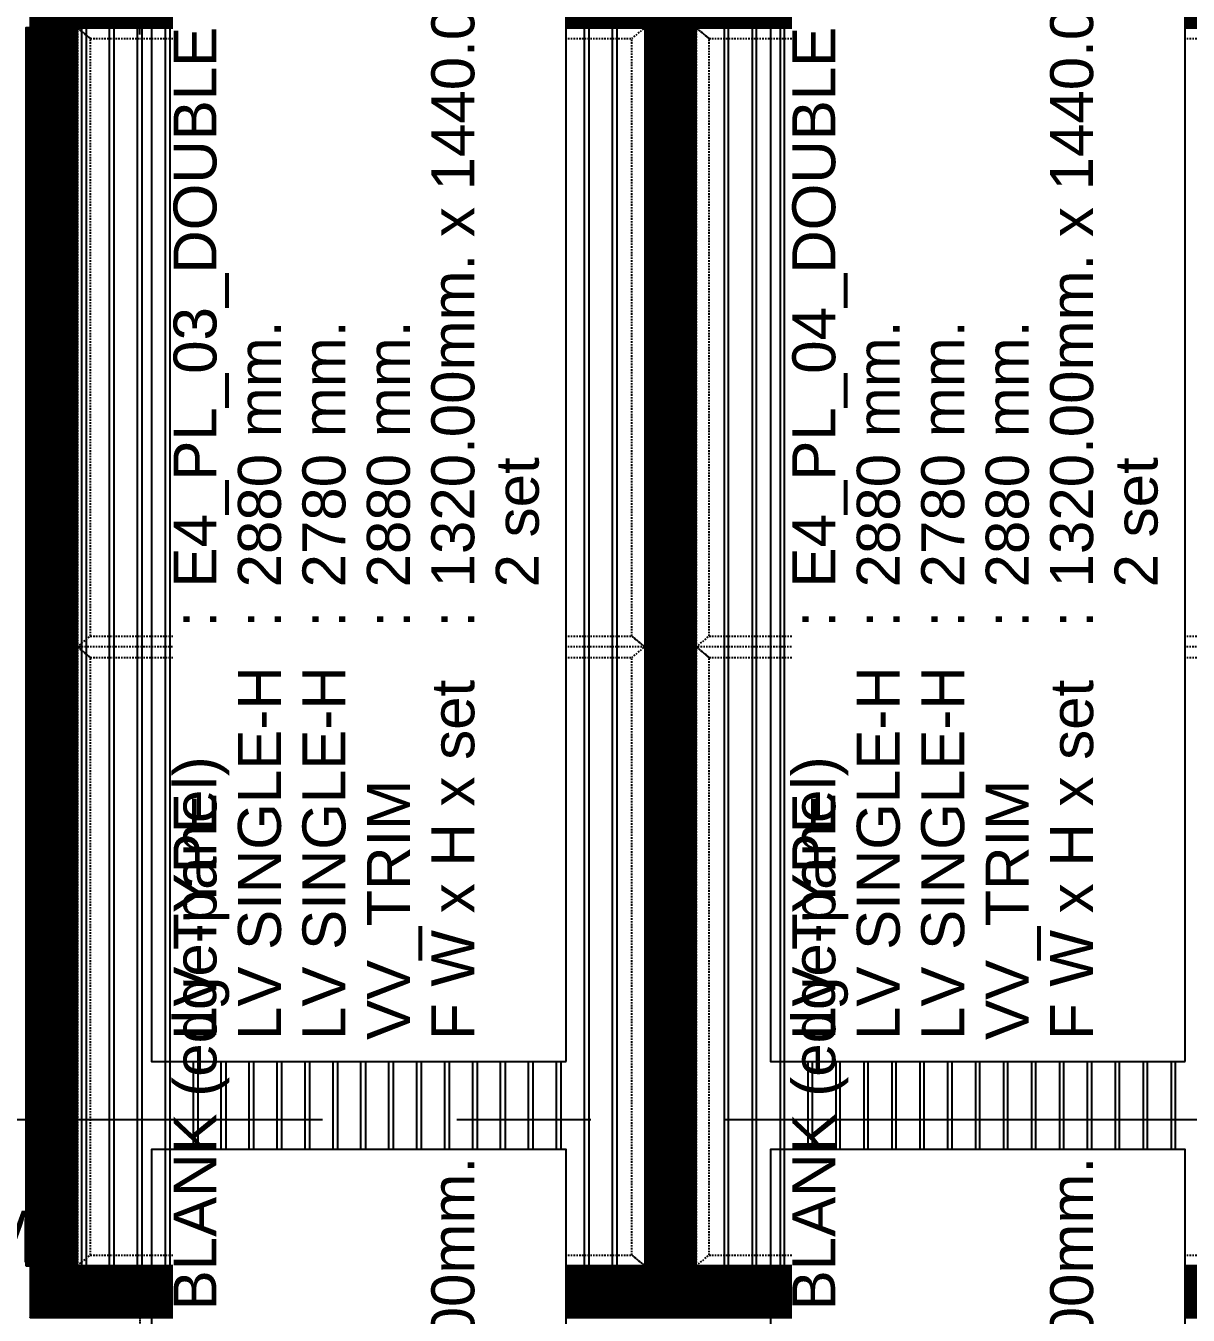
# Model space of a CAD drawing. Header units: millimetres. Extents: x -4391136 to -1798569, y -886572 to -291056.
# Drawn here: x -2372296 to -2369591, y -387595 to -384595 of the extents above; entities that cross this region are included whole.
import ezdxf
from ezdxf.enums import TextEntityAlignment as Align

# ---------------------------------------------------------------- set-up
doc = ezdxf.new("R2010")
doc.units = ezdxf.units.MM
doc.set_wipeout_variables(frame=1)
for name, pattern in [('ACM_Grid2', [9, 6, -1, 1, -1]), ('HIDDEN', [0.375, 0.25, -0.125]), ('HIDDEN2', [4.7625, 3.175, -1.5875]), ('TA_GL_005.00000', [13.75, 5, -1.25, 1.25, -1.25, 5]), ('TA_HL_001.00000', [6.5, 3.55, -2.95])]:
    doc.linetypes.add(name, pattern=pattern)
for name, color, linetype in [('000 - 0_SYM_DWG_GRIDLINE_MAIN_COLOR_251', 7, 'Continuous'), ('000 - CONCRETE_PRECAST_WIPEOUT_', 7, 'Continuous'), ('010 - ASPG_EXTR_MAIN_COLOR_2', 7, 'Continuous'), ('010 - ASPG_EXTR_WIPEOUT_', 7, 'Continuous'), ('010 - ASPG_FRAMING_MAIN_COLOR_1', 7, 'Continuous'), ('010 - ASPG_FRAMING_MAIN_COLOR_2', 7, 'Continuous'), ('010 - ASPG_FRAMING_SUB_COLOR_2', 7, 'Continuous'), ('010 - ASPG_FRAMING_WIPEOUT_', 7, 'Continuous'), ('_[-125x65x6x8', 7, 'Continuous'), ('_PLATE-SC', 7, 'Continuous'), ('_SC -100x100x6x8', 7, 'Continuous'), ('_SC-D1', 7, 'Continuous'), ('G-ANNO-HATCH-G251', 7, 'Continuous'), ('Xref-E1-E4$0$E4_Ent2-CRD$0$_Beam', 7, 'Continuous'), ('Xref-E1-E4$0$E4_Ent2-CRD$0$_Col', 7, 'Continuous')]:
    doc.layers.add(name, color=color, linetype=linetype)
for name, color, linetype, plot in [('000 - ESTIMATE_ASPG_MAIN_COLOR_6', 7, 'Continuous', False), ('000 - ESTIMATE_ASPG_TEXT_COLOR_1', 7, 'Continuous', False), ('000 - ESTIMATE_ASPG_WIPEOUT_', 7, 'Continuous', False), ('000_AREA_ASPG_AREA_HATCH_', 7, 'Continuous', False), ('000_AREA_ASPG_AREA_MAIN_COLOR_1', 7, 'Continuous', False)]:
    doc.layers.add(name, color=color, linetype=linetype, plot=plot)
doc.layers.add('ACM_Line_Grid Line _Existing__Lw2_', color=7, linetype='ACM_Grid2', lineweight=9)
doc.styles.add('_Arial', font='arial.ttf')
doc.styles.add('TA', font='', dxfattribs={"height": 4.5})
doc.styles.add('Xref-E1-E4$0$E4_Ent2-CRD$0$Arial', font='arial.ttf', dxfattribs={"height": 300})
doc.styles.get('TA').set_extended_font_data('Cordia New')

# ---------------------------------------------------------------- blocks, each defined once
blk = doc.blocks.new('*U2083')
at = {"layer": '000 - 0_SYM_DWG_GRIDLINE_MAIN_COLOR_251', "color": 7, "linetype": 'ByBlock', "ltscale": 5}
blk.add_line((20, 0), (-438.596, 0), dxfattribs=at)
at = {"color": 7, "style": 'TA', "flags": 1}
blk.add_attdef('LOCATION', (6, -6), '', height=4.5, rotation=270, dxfattribs=at)
blk = doc.blocks.new('W-1-PP17-ENT2_REV00_20260527-170750_ELEVATION_4_DIMS')
at = {"layer": '000 - 0_SYM_DWG_GRIDLINE_MAIN_COLOR_251', "color": 7, "linetype": 'TA_GL_005.00000', "xscale": 50, "yscale": 50, "zscale": 50, "rotation": 180}
blk.add_blockref('*U2083', (-1000, 108690), dxfattribs=at)
blk = doc.blocks.new('_PL-01')
at = {"layer": 'G-ANNO-HATCH-G251'}
h = blk.add_hatch(dxfattribs=at)
h.set_pattern_fill('AR-CONC', scale=0.05)
h.set_pattern_definition([(50, (-178564.836, -85577.109), (9.10923345, -0.79695428), [0.9525, -10.4775]), (355, (-178564.836, -85577.109), (-1.76217107, 9.55284226), [0.762, -8.3820292]), (100.4514447, (-178564.077, -85577.176), (7.34706235, 8.7558876), [0.80950044, -8.90451223]), (46.1842, (-178564.836, -85574.569), (13.55395204, -2.1021164), [1.42875, -15.71625]), (96.6355576, (-178563.706, -85574.744), (11.8702067, 12.3713062), [1.2142512, -13.3567804]), (351.184151, (-178564.836, -85574.57), (11.8702067, 12.3713062), [1.1429984, -12.5729866]), (21, (-178563.566, -85575.204), (7.58071956, -5.1132599), [0.9525, -10.4775]), (326, (-178563.566, -85575.204), (3.0901014, 9.2093983), [0.762, -8.382]), (71.451445, (-178562.934, -85575.63), (10.67082096, 4.09613844), [0.80950044, -8.9044969]), (37.5, (-178564.8358, -85577.1093), (0.15443016, 4.227751944), [0, -8.2804, 0, -8.509, 0, -8.41375]), (7.5, (-178564.836, -85577.1093), (3.34098313, 5.00902874), [0, -4.8514, 0, -8.0899, 0, -3.20675]), (327.5, (-178567.668, -85577.1093), (6.77952976, -0.2864372), [0, -3.175, 0, -9.906, 0, -13.1445]), (317.5, (-178568.938, -85577.1093), (7.40645907, 1.27132455), [0, -4.1275, 0, -6.5786, 0, -9.3345])])
h.paths.add_polyline_path([(70, 0), (-70, 0), (-70, -10), (70, -10)])
h = blk.add_hatch(dxfattribs=at)
h.set_pattern_fill('ANSI32', scale=0.5, angle=90)
h.set_pattern_definition([(135, (-178371.5467, -85577.1093), (-3.36759605, -3.36759605), []), (135, (-178371.5467, -85574.8643), (-3.36759605, -3.36759605), [])])
h.paths.add_polyline_path([(70, -10), (-70, -10), (-70, -20), (70, -20)])
at = {"color": 7}
for points in [[(-70, 0), (70, 0), (70, -10), (-70, -10)], [(-70, -10), (70, -10), (70, -20), (-70, -20)]]:
    blk.add_lwpolyline(points, close=True, dxfattribs=at)
at = {"layer": 'ACM_Line_Grid Line _Existing__Lw2_', "color": 7, "lineweight": 20}
blk.add_line((0, 0), (0, -20), dxfattribs=at)
blk = doc.blocks.new('*U1494')
at = {"color": 7}
for p, q in [((-50, -644.5), (-50, 2355.5)), ((50, 2355.5), (50, -644.5)), ((-24.8, -621.2), (-24.8, -607.9)), ((-24.8, -607.9), (-23.6, -609.2)), ((-24.8, -621.2), (-23.6, -619.8)), ((-23.6, -609.2), (-22.4, -607.9)), ((-23.6, -619.8), (-23.6, -609.2)), ((-22.4, -621.2), (-23.6, -619.8)), ((-22.4, -607.9), (-21.2, -609.2)), ((-22.4, -621.2), (-22.4, -607.9)), ((-22.4, -621.2), (-21.2, -619.8)), ((-21.2, -609.2), (-20, -607.9)), ((-21.2, -619.8), (-21.2, -609.2)), ((-20, -621.2), (-21.2, -619.8)), ((-20, -607.9), (-18.8, -609.2)), ((-20, -621.2), (-20, -607.9)), ((-20, -621.2), (-18.8, -619.8)), ((-17.6, -603.7), (-18.8, -604.5)), ((-18.8, -624.5), (-18.8, -604.5)), ((-17.6, -625.3), (-18.8, -624.5)), ((-17.6, -603.7), (-11, -603.7)), ((-17.6, -610.9), (-11, -610.9)), ((-17.6, -618.1), (-11, -618.1)), ((-17.6, -625.3), (-11, -625.3)), ((-11, -603.7), (-9.8, -604.5)), ((-11, -625.3), (-9.8, -624.5)), ((-9.8, -628), (-9.8, -601)), ((-9.8, -601), (-8, -601)), ((-9.8, -628), (-8, -628)), ((-8, -628), (-8, -601)), ((4, -601), (4, -628)), ((5.8, -601), (4, -601)), ((5.8, -628), (4, -628)), ((5.8, -601), (5.8, -628)), ((7, -603.7), (5.8, -604.5)), ((7, -625.3), (5.8, -624.5)), ((13.6, -603.7), (7, -603.7)), ((13.6, -610.9), (7, -610.9)), ((13.6, -618.1), (7, -618.1)), ((13.6, -625.3), (7, -625.3)), ((13.6, -603.7), (14.8, -604.5)), ((13.6, -625.3), (14.8, -624.5)), ((14.8, -604.5), (14.8, -624.5)), ((22.6, -603.7), (16, -603.7)), ((22.6, -610.9), (16, -610.9)), ((22.6, -618.1), (16, -618.1)), ((22.6, -625.3), (16, -625.3)), ((22.6, -603.7), (23.8, -604.5)), ((22.6, -625.3), (23.8, -624.5)), ((23.8, -604.5), (23.8, -624.5)), ((25, -607.9), (23.8, -609.2)), ((25, -621.2), (23.8, -619.8)), ((25, -607.9), (26.2, -609.2)), ((25, -607.9), (25, -621.2)), ((26.2, -619.9), (25, -621.2)), ((27.4, -607.9), (26.2, -609.2)), ((26.2, -609.2), (26.2, -619.9)), ((27.4, -621.2), (26.2, -619.9)), ((27.4, -607.9), (28.6, -609.2)), ((27.4, -607.9), (27.4, -621.2)), ((28.6, -619.9), (27.4, -621.2)), ((29.8, -607.9), (28.6, -609.2)), ((28.6, -619.9), (28.6, -609.2)), ((29.8, -621.2), (28.6, -619.9)), ((29.8, -607.9), (29.8, -621.2)), ((-3, -649.5), (-63, -649.5)), ((-57.9, -644.5), (-50, -644.5)), ((-50, -644.5), (50, -644.5)), ((-3, -644.5), (-3, -649.5))]:
    blk.add_line(p, q, dxfattribs=at)
at = {"color": 7, "linetype": 'HIDDEN'}
for p, q in [((-3, 2355.5), (-3, -644.5)), ((3, -644.5), (3, 2355.5)), ((-8, -639.5), (-8, -594.7))]:
    blk.add_line(p, q, dxfattribs=at)
at = {"color": 7}
for points in [[(-17.6, -625.3, -0.325), (-17.6, -618.1, -0.325), (-17.6, -610.9, -0.325), (-17.6, -603.7, -0.325)], [(-11, -625.3, 0.325), (-11, -618.1, 0.325), (-11, -610.9, 0.325), (-11, -603.7, 0.325)], [(7, -603.7, 0.325), (7, -610.9, 0.325), (7, -618.1, 0.325), (7, -625.3, 0.325)], [(13.6, -603.7, -0.325), (13.6, -610.9, -0.325), (13.6, -618.1, -0.325), (13.6, -625.3, -0.325)], [(22.6, -603.7, -0.325), (22.6, -610.9, -0.325), (22.6, -618.1, -0.325), (22.6, -625.3, -0.325)]]:
    blk.add_lwpolyline(points, format="xyb", dxfattribs=at)
blk.add_lwpolyline([(16, -625.3, -0.325), (16, -618.1, -0.325), (16, -610.9, -0.325), (16, -603.7), (14.8, -604.5), (14.8, -624.5)], format="xyb", close=True, dxfattribs=at)
at = {"color": 7, "linetype": 'HIDDEN'}
for centre, radius, start, end in [((-2.1, -595.4), 5.91, 98.4792, 173.1502), ((-13, -639.5), 5, 270, 0)]:
    blk.add_arc(centre, radius, start, end, dxfattribs=at)
at = {"color": 7}
for centre, radius, start, end in [((-18.3, -614.5), 9.29, 134.3223, 225.6777), ((71.5, -610.5), 47.7, 178.4903, 181.5097), ((23.3, -614.5), 9.29, 314.3223, 45.6777), ((-57.2, -650.4), 5.91, 96.8498, 171.5208)]:
    blk.add_arc(centre, radius, start, end, dxfattribs=at)
at = {"layer": 'Defpoints', "color": 7}
blk.add_line((0, 2360.5), (0, -649.5), dxfattribs=at)
blk = doc.blocks.new('*U1456')
at = {"color": 7}
for p, q in [((-50, -644.5), (-50, 2355.5)), ((50, 2355.5), (50, -644.5)), ((-24.8, -621.2), (-24.8, -607.9)), ((-24.8, -607.9), (-23.6, -609.2)), ((-24.8, -621.2), (-23.6, -619.8)), ((-23.6, -609.2), (-22.4, -607.9)), ((-23.6, -619.8), (-23.6, -609.2)), ((-22.4, -621.2), (-23.6, -619.8)), ((-22.4, -607.9), (-21.2, -609.2)), ((-22.4, -621.2), (-22.4, -607.9)), ((-22.4, -621.2), (-21.2, -619.8)), ((-21.2, -609.2), (-20, -607.9)), ((-21.2, -619.8), (-21.2, -609.2)), ((-20, -621.2), (-21.2, -619.8)), ((-20, -607.9), (-18.8, -609.2)), ((-20, -621.2), (-20, -607.9)), ((-20, -621.2), (-18.8, -619.8)), ((-17.6, -603.7), (-18.8, -604.5)), ((-18.8, -624.5), (-18.8, -604.5)), ((-17.6, -625.3), (-18.8, -624.5)), ((-17.6, -603.7), (-11, -603.7)), ((-17.6, -610.9), (-11, -610.9)), ((-17.6, -618.1), (-11, -618.1)), ((-17.6, -625.3), (-11, -625.3)), ((-11, -603.7), (-9.8, -604.5)), ((-11, -625.3), (-9.8, -624.5)), ((-9.8, -628), (-9.8, -601)), ((-9.8, -601), (-8, -601)), ((-9.8, -628), (-8, -628)), ((-8, -628), (-8, -601)), ((4, -601), (4, -628)), ((5.8, -601), (4, -601)), ((5.8, -628), (4, -628)), ((5.8, -601), (5.8, -628)), ((7, -603.7), (5.8, -604.5)), ((7, -625.3), (5.8, -624.5)), ((13.6, -603.7), (7, -603.7)), ((13.6, -610.9), (7, -610.9)), ((13.6, -618.1), (7, -618.1)), ((13.6, -625.3), (7, -625.3)), ((13.6, -603.7), (14.8, -604.5)), ((13.6, -625.3), (14.8, -624.5)), ((14.8, -604.5), (14.8, -624.5)), ((22.6, -603.7), (16, -603.7)), ((22.6, -610.9), (16, -610.9)), ((22.6, -618.1), (16, -618.1)), ((22.6, -625.3), (16, -625.3)), ((22.6, -603.7), (23.8, -604.5)), ((22.6, -625.3), (23.8, -624.5)), ((23.8, -604.5), (23.8, -624.5)), ((25, -607.9), (23.8, -609.2)), ((25, -621.2), (23.8, -619.8)), ((25, -607.9), (26.2, -609.2)), ((25, -607.9), (25, -621.2)), ((26.2, -619.9), (25, -621.2)), ((27.4, -607.9), (26.2, -609.2)), ((26.2, -609.2), (26.2, -619.9)), ((27.4, -621.2), (26.2, -619.9)), ((27.4, -607.9), (28.6, -609.2)), ((27.4, -607.9), (27.4, -621.2)), ((28.6, -619.9), (27.4, -621.2)), ((29.8, -607.9), (28.6, -609.2)), ((28.6, -619.9), (28.6, -609.2)), ((29.8, -621.2), (28.6, -619.9)), ((29.8, -607.9), (29.8, -621.2)), ((-3, -649.5), (-63, -649.5)), ((-57.9, -644.5), (-50, -644.5)), ((-50, -644.5), (50, -644.5)), ((-3, -644.5), (-3, -649.5))]:
    blk.add_line(p, q, dxfattribs=at)
at = {"color": 7, "linetype": 'HIDDEN'}
for p, q in [((-3, 2355.5), (-3, -644.5)), ((3, -644.5), (3, 2355.5)), ((-8, -639.5), (-8, -594.7))]:
    blk.add_line(p, q, dxfattribs=at)
at = {"color": 7}
for points in [[(-17.6, -625.3, -0.325), (-17.6, -618.1, -0.325), (-17.6, -610.9, -0.325), (-17.6, -603.7, -0.325)], [(-11, -625.3, 0.325), (-11, -618.1, 0.325), (-11, -610.9, 0.325), (-11, -603.7, 0.325)], [(7, -603.7, 0.325), (7, -610.9, 0.325), (7, -618.1, 0.325), (7, -625.3, 0.325)], [(13.6, -603.7, -0.325), (13.6, -610.9, -0.325), (13.6, -618.1, -0.325), (13.6, -625.3, -0.325)], [(22.6, -603.7, -0.325), (22.6, -610.9, -0.325), (22.6, -618.1, -0.325), (22.6, -625.3, -0.325)]]:
    blk.add_lwpolyline(points, format="xyb", dxfattribs=at)
blk.add_lwpolyline([(16, -625.3, -0.325), (16, -618.1, -0.325), (16, -610.9, -0.325), (16, -603.7), (14.8, -604.5), (14.8, -624.5)], format="xyb", close=True, dxfattribs=at)
at = {"color": 7, "linetype": 'HIDDEN'}
for centre, radius, start, end in [((-2.1, -595.4), 5.91, 98.4792, 173.1502), ((-13, -639.5), 5, 270, 0)]:
    blk.add_arc(centre, radius, start, end, dxfattribs=at)
at = {"color": 7}
for centre, radius, start, end in [((-18.3, -614.5), 9.29, 134.3223, 225.6777), ((71.5, -610.5), 47.7, 178.4903, 181.5097), ((23.3, -614.5), 9.29, 314.3223, 45.6777), ((-57.2, -650.4), 5.91, 96.8498, 171.5208)]:
    blk.add_arc(centre, radius, start, end, dxfattribs=at)
at = {"layer": 'Defpoints', "color": 7}
blk.add_line((0, 2360.5), (0, -649.5), dxfattribs=at)
blk = doc.blocks.new('*U1455')
at = {"color": 7}
for p, q in [((-3, 1260.5), (-63, 1260.5)), ((-3, 1255.5), (-3, 1260.5)), ((-57.9, 1255.5), (-50, 1255.5)), ((-50, -644.5), (-50, 1255.5)), ((-50, 1255.5), (50, 1255.5)), ((-24.8, 1232.1), (-24.8, 1218.8)), ((-24.8, 1232.1), (-23.6, 1230.8)), ((-22.4, 1232.1), (-23.6, 1230.8)), ((-23.6, 1230.8), (-23.6, 1220.1)), ((-22.4, 1232.1), (-21.2, 1230.8)), ((-22.4, 1232.1), (-22.4, 1218.8)), ((-20, 1232.1), (-21.2, 1230.8)), ((-21.2, 1230.8), (-21.2, 1220.1)), ((-20, 1232.1), (-18.8, 1230.8)), ((-20, 1232.1), (-20, 1218.8)), ((-17.6, 1236.3), (-18.8, 1235.5)), ((-18.8, 1235.5), (-18.8, 1215.5)), ((-17.6, 1236.3), (-11, 1236.3)), ((-11, 1236.3), (-9.8, 1235.5)), ((-9.8, 1239), (-9.8, 1212)), ((-9.8, 1239), (-8, 1239)), ((-8, 1239), (-8, 1212)), ((4, 1212), (4, 1239)), ((5.8, 1239), (4, 1239)), ((5.8, 1212), (5.8, 1239)), ((7, 1236.3), (5.8, 1235.5)), ((13.6, 1236.3), (7, 1236.3)), ((13.6, 1236.3), (14.8, 1235.5)), ((14.8, 1215.5), (14.8, 1235.5)), ((22.6, 1236.3), (16, 1236.3)), ((22.6, 1236.3), (23.8, 1235.5)), ((23.8, 1215.5), (23.8, 1235.5)), ((25, 1232.1), (23.8, 1230.8)), ((26.2, 1230.8), (25, 1232.1)), ((25, 1218.8), (25, 1232.1)), ((27.4, 1232.1), (26.2, 1230.8)), ((26.2, 1220.2), (26.2, 1230.8)), ((28.6, 1230.8), (27.4, 1232.1)), ((27.4, 1218.8), (27.4, 1232.1)), ((29.8, 1232.1), (28.6, 1230.8)), ((28.6, 1230.8), (28.6, 1220.2)), ((29.8, 1218.8), (29.8, 1232.1)), ((50, 1255.5), (50, -644.5)), ((-24.8, 1218.8), (-23.6, 1220.1)), ((-23.6, 1220.1), (-22.4, 1218.8)), ((-22.4, 1218.8), (-21.2, 1220.1)), ((-21.2, 1220.1), (-20, 1218.8)), ((-20, 1218.8), (-18.8, 1220.2)), ((-17.6, 1214.7), (-18.8, 1215.5)), ((-17.6, 1229.1), (-11, 1229.1)), ((-17.6, 1221.9), (-11, 1221.9)), ((-17.6, 1214.7), (-11, 1214.7)), ((-11, 1214.7), (-9.8, 1215.5)), ((-9.8, 1212), (-8, 1212)), ((5.8, 1212), (4, 1212)), ((7, 1214.7), (5.8, 1215.5)), ((13.6, 1229.1), (7, 1229.1)), ((13.6, 1221.9), (7, 1221.9)), ((13.6, 1214.7), (7, 1214.7)), ((13.6, 1214.7), (14.8, 1215.5)), ((22.6, 1229.1), (16, 1229.1)), ((22.6, 1221.9), (16, 1221.9)), ((22.6, 1214.7), (16, 1214.7)), ((22.6, 1214.7), (23.8, 1215.5)), ((25, 1218.8), (23.8, 1220.2)), ((25, 1218.8), (26.2, 1220.2)), ((27.4, 1218.8), (26.2, 1220.2)), ((27.4, 1218.8), (28.6, 1220.2)), ((29.8, 1218.8), (28.6, 1220.2)), ((-24.8, -621.2), (-24.8, -607.9)), ((-24.8, -607.9), (-23.6, -609.2)), ((-24.8, -621.2), (-23.6, -619.8)), ((-23.6, -609.2), (-22.4, -607.9)), ((-23.6, -619.8), (-23.6, -609.2)), ((-22.4, -621.2), (-23.6, -619.8)), ((-22.4, -607.9), (-21.2, -609.2)), ((-22.4, -621.2), (-22.4, -607.9)), ((-22.4, -621.2), (-21.2, -619.8)), ((-21.2, -609.2), (-20, -607.9)), ((-21.2, -619.8), (-21.2, -609.2)), ((-20, -621.2), (-21.2, -619.8)), ((-20, -607.9), (-18.8, -609.2)), ((-20, -621.2), (-20, -607.9)), ((-20, -621.2), (-18.8, -619.8)), ((-17.6, -603.7), (-18.8, -604.5)), ((-18.8, -624.5), (-18.8, -604.5)), ((-17.6, -625.3), (-18.8, -624.5)), ((-17.6, -603.7), (-11, -603.7)), ((-17.6, -610.9), (-11, -610.9)), ((-17.6, -618.1), (-11, -618.1)), ((-17.6, -625.3), (-11, -625.3)), ((-11, -603.7), (-9.8, -604.5)), ((-11, -625.3), (-9.8, -624.5)), ((-9.8, -628), (-9.8, -601)), ((-9.8, -601), (-8, -601)), ((-9.8, -628), (-8, -628)), ((-8, -628), (-8, -601)), ((4, -601), (4, -628)), ((5.8, -601), (4, -601)), ((5.8, -628), (4, -628)), ((5.8, -601), (5.8, -628)), ((7, -603.7), (5.8, -604.5)), ((7, -625.3), (5.8, -624.5)), ((13.6, -603.7), (7, -603.7)), ((13.6, -610.9), (7, -610.9)), ((13.6, -618.1), (7, -618.1)), ((13.6, -625.3), (7, -625.3)), ((13.6, -603.7), (14.8, -604.5)), ((13.6, -625.3), (14.8, -624.5)), ((14.8, -604.5), (14.8, -624.5)), ((22.6, -603.7), (16, -603.7)), ((22.6, -610.9), (16, -610.9)), ((22.6, -618.1), (16, -618.1)), ((22.6, -625.3), (16, -625.3)), ((22.6, -603.7), (23.8, -604.5)), ((22.6, -625.3), (23.8, -624.5)), ((23.8, -604.5), (23.8, -624.5)), ((25, -607.9), (23.8, -609.2)), ((25, -621.2), (23.8, -619.8)), ((25, -607.9), (26.2, -609.2)), ((25, -607.9), (25, -621.2)), ((26.2, -619.9), (25, -621.2)), ((27.4, -607.9), (26.2, -609.2)), ((26.2, -609.2), (26.2, -619.9)), ((27.4, -621.2), (26.2, -619.9)), ((27.4, -607.9), (28.6, -609.2)), ((27.4, -607.9), (27.4, -621.2)), ((28.6, -619.9), (27.4, -621.2)), ((29.8, -607.9), (28.6, -609.2)), ((28.6, -619.9), (28.6, -609.2)), ((29.8, -621.2), (28.6, -619.9)), ((29.8, -607.9), (29.8, -621.2)), ((-3, -649.5), (-63, -649.5)), ((-57.9, -644.5), (-50, -644.5)), ((-50, -644.5), (50, -644.5)), ((-3, -644.5), (-3, -649.5))]:
    blk.add_line(p, q, dxfattribs=at)
at = {"color": 7, "linetype": 'HIDDEN'}
for p, q in [((-8, 1250.5), (-8, 1205.6)), ((-3, 1255.5), (-3, -644.5)), ((3, -644.5), (3, 1255.5)), ((-8, -639.5), (-8, -594.7))]:
    blk.add_line(p, q, dxfattribs=at)
at = {"color": 7}
for points in [[(-17.6, 1236.3, 0.325), (-17.6, 1229.1, 0.325), (-17.6, 1221.9, 0.325), (-17.6, 1214.7, 0.325)], [(-11, 1236.3, -0.325), (-11, 1229.1, -0.325), (-11, 1221.9, -0.325), (-11, 1214.7, -0.325)], [(7, 1214.7, -0.325), (7, 1221.9, -0.325), (7, 1229.1, -0.325), (7, 1236.3, -0.325)], [(13.6, 1214.7, 0.325), (13.6, 1221.9, 0.325), (13.6, 1229.1, 0.325), (13.6, 1236.3, 0.325)], [(22.6, 1214.7, 0.325), (22.6, 1221.9, 0.325), (22.6, 1229.1, 0.325), (22.6, 1236.3, 0.325)], [(-17.6, -625.3, -0.325), (-17.6, -618.1, -0.325), (-17.6, -610.9, -0.325), (-17.6, -603.7, -0.325)], [(-11, -625.3, 0.325), (-11, -618.1, 0.325), (-11, -610.9, 0.325), (-11, -603.7, 0.325)], [(7, -603.7, 0.325), (7, -610.9, 0.325), (7, -618.1, 0.325), (7, -625.3, 0.325)], [(13.6, -603.7, -0.325), (13.6, -610.9, -0.325), (13.6, -618.1, -0.325), (13.6, -625.3, -0.325)], [(22.6, -603.7, -0.325), (22.6, -610.9, -0.325), (22.6, -618.1, -0.325), (22.6, -625.3, -0.325)]]:
    blk.add_lwpolyline(points, format="xyb", dxfattribs=at)
for points in [[(16, 1236.3, 0.325), (16, 1229.1, 0.325), (16, 1221.9, 0.325), (16, 1214.7), (14.8, 1215.5), (14.8, 1235.5)], [(16, -625.3, -0.325), (16, -618.1, -0.325), (16, -610.9, -0.325), (16, -603.7), (14.8, -604.5), (14.8, -624.5)]]:
    blk.add_lwpolyline(points, format="xyb", close=True, dxfattribs=at)
for centre, radius, start, end in [((-57.2, 1261.4), 5.91, 188.4792, 263.1502), ((-18.3, 1225.5), 9.29, 134.3223, 225.6777), ((23.3, 1225.5), 9.29, 314.3223, 45.6777), ((71.5, 1221.4), 47.7, 178.4903, 181.5097), ((-18.3, -614.5), 9.29, 134.3223, 225.6777), ((71.5, -610.5), 47.7, 178.4903, 181.5097), ((23.3, -614.5), 9.29, 314.3223, 45.6777), ((-57.2, -650.4), 5.91, 96.8498, 171.5208)]:
    blk.add_arc(centre, radius, start, end, dxfattribs=at)
at = {"color": 7, "linetype": 'HIDDEN'}
for centre, radius, start, end in [((-13, 1250.5), 5, 0, 90), ((-2.1, 1206.3), 5.91, 186.8498, 261.5208), ((-2.1, -595.4), 5.91, 98.4792, 173.1502), ((-13, -639.5), 5, 270, 0)]:
    blk.add_arc(centre, radius, start, end, dxfattribs=at)
at = {"layer": 'Defpoints', "color": 7}
blk.add_line((0, 1260.5), (0, -649.5), dxfattribs=at)
blk = doc.blocks.new('_SC-D1')
at = {"color": 7}
blk.add_line((3, -36), (-3, -36), dxfattribs=at)
for points in [[(-50, 0), (50, 0), (50, -6), (-50, -6)], [(-3, -6), (3, -6), (3, -106), (-3, -106)]]:
    blk.add_lwpolyline(points, close=True, dxfattribs=at)
blk = doc.blocks.new('*U1470')
at = {"color": 7}
for p, q in [((-3, 1260.5), (-63, 1260.5)), ((-3, 1255.5), (-3, 1260.5)), ((-57.9, 1255.5), (-50, 1255.5)), ((-50, -644.5), (-50, 1255.5)), ((-50, 1255.5), (50, 1255.5)), ((-24.8, 1232.1), (-24.8, 1218.8)), ((-24.8, 1232.1), (-23.6, 1230.8)), ((-22.4, 1232.1), (-23.6, 1230.8)), ((-23.6, 1230.8), (-23.6, 1220.1)), ((-22.4, 1232.1), (-21.2, 1230.8)), ((-22.4, 1232.1), (-22.4, 1218.8)), ((-20, 1232.1), (-21.2, 1230.8)), ((-21.2, 1230.8), (-21.2, 1220.1)), ((-20, 1232.1), (-18.8, 1230.8)), ((-20, 1232.1), (-20, 1218.8)), ((-17.6, 1236.3), (-18.8, 1235.5)), ((-18.8, 1235.5), (-18.8, 1215.5)), ((-17.6, 1236.3), (-11, 1236.3)), ((-11, 1236.3), (-9.8, 1235.5)), ((-9.8, 1239), (-9.8, 1212)), ((-9.8, 1239), (-8, 1239)), ((-8, 1239), (-8, 1212)), ((4, 1212), (4, 1239)), ((5.8, 1239), (4, 1239)), ((5.8, 1212), (5.8, 1239)), ((7, 1236.3), (5.8, 1235.5)), ((13.6, 1236.3), (7, 1236.3)), ((13.6, 1236.3), (14.8, 1235.5)), ((14.8, 1215.5), (14.8, 1235.5)), ((22.6, 1236.3), (16, 1236.3)), ((22.6, 1236.3), (23.8, 1235.5)), ((23.8, 1215.5), (23.8, 1235.5)), ((25, 1232.1), (23.8, 1230.8)), ((26.2, 1230.8), (25, 1232.1)), ((25, 1218.8), (25, 1232.1)), ((27.4, 1232.1), (26.2, 1230.8)), ((26.2, 1220.2), (26.2, 1230.8)), ((28.6, 1230.8), (27.4, 1232.1)), ((27.4, 1218.8), (27.4, 1232.1)), ((29.8, 1232.1), (28.6, 1230.8)), ((28.6, 1230.8), (28.6, 1220.2)), ((29.8, 1218.8), (29.8, 1232.1)), ((50, 1255.5), (50, -644.5)), ((-24.8, 1218.8), (-23.6, 1220.1)), ((-23.6, 1220.1), (-22.4, 1218.8)), ((-22.4, 1218.8), (-21.2, 1220.1)), ((-21.2, 1220.1), (-20, 1218.8)), ((-20, 1218.8), (-18.8, 1220.2)), ((-17.6, 1214.7), (-18.8, 1215.5)), ((-17.6, 1229.1), (-11, 1229.1)), ((-17.6, 1221.9), (-11, 1221.9)), ((-17.6, 1214.7), (-11, 1214.7)), ((-11, 1214.7), (-9.8, 1215.5)), ((-9.8, 1212), (-8, 1212)), ((5.8, 1212), (4, 1212)), ((7, 1214.7), (5.8, 1215.5)), ((13.6, 1229.1), (7, 1229.1)), ((13.6, 1221.9), (7, 1221.9)), ((13.6, 1214.7), (7, 1214.7)), ((13.6, 1214.7), (14.8, 1215.5)), ((22.6, 1229.1), (16, 1229.1)), ((22.6, 1221.9), (16, 1221.9)), ((22.6, 1214.7), (16, 1214.7)), ((22.6, 1214.7), (23.8, 1215.5)), ((25, 1218.8), (23.8, 1220.2)), ((25, 1218.8), (26.2, 1220.2)), ((27.4, 1218.8), (26.2, 1220.2)), ((27.4, 1218.8), (28.6, 1220.2)), ((29.8, 1218.8), (28.6, 1220.2)), ((-24.8, -621.2), (-24.8, -607.9)), ((-24.8, -607.9), (-23.6, -609.2)), ((-24.8, -621.2), (-23.6, -619.8)), ((-23.6, -609.2), (-22.4, -607.9)), ((-23.6, -619.8), (-23.6, -609.2)), ((-22.4, -621.2), (-23.6, -619.8)), ((-22.4, -607.9), (-21.2, -609.2)), ((-22.4, -621.2), (-22.4, -607.9)), ((-22.4, -621.2), (-21.2, -619.8)), ((-21.2, -609.2), (-20, -607.9)), ((-21.2, -619.8), (-21.2, -609.2)), ((-20, -621.2), (-21.2, -619.8)), ((-20, -607.9), (-18.8, -609.2)), ((-20, -621.2), (-20, -607.9)), ((-20, -621.2), (-18.8, -619.8)), ((-17.6, -603.7), (-18.8, -604.5)), ((-18.8, -624.5), (-18.8, -604.5)), ((-17.6, -625.3), (-18.8, -624.5)), ((-17.6, -603.7), (-11, -603.7)), ((-17.6, -610.9), (-11, -610.9)), ((-17.6, -618.1), (-11, -618.1)), ((-17.6, -625.3), (-11, -625.3)), ((-11, -603.7), (-9.8, -604.5)), ((-11, -625.3), (-9.8, -624.5)), ((-9.8, -628), (-9.8, -601)), ((-9.8, -601), (-8, -601)), ((-9.8, -628), (-8, -628)), ((-8, -628), (-8, -601)), ((4, -601), (4, -628)), ((5.8, -601), (4, -601)), ((5.8, -628), (4, -628)), ((5.8, -601), (5.8, -628)), ((7, -603.7), (5.8, -604.5)), ((7, -625.3), (5.8, -624.5)), ((13.6, -603.7), (7, -603.7)), ((13.6, -610.9), (7, -610.9)), ((13.6, -618.1), (7, -618.1)), ((13.6, -625.3), (7, -625.3)), ((13.6, -603.7), (14.8, -604.5)), ((13.6, -625.3), (14.8, -624.5)), ((14.8, -604.5), (14.8, -624.5)), ((22.6, -603.7), (16, -603.7)), ((22.6, -610.9), (16, -610.9)), ((22.6, -618.1), (16, -618.1)), ((22.6, -625.3), (16, -625.3)), ((22.6, -603.7), (23.8, -604.5)), ((22.6, -625.3), (23.8, -624.5)), ((23.8, -604.5), (23.8, -624.5)), ((25, -607.9), (23.8, -609.2)), ((25, -621.2), (23.8, -619.8)), ((25, -607.9), (26.2, -609.2)), ((25, -607.9), (25, -621.2)), ((26.2, -619.9), (25, -621.2)), ((27.4, -607.9), (26.2, -609.2)), ((26.2, -609.2), (26.2, -619.9)), ((27.4, -621.2), (26.2, -619.9)), ((27.4, -607.9), (28.6, -609.2)), ((27.4, -607.9), (27.4, -621.2)), ((28.6, -619.9), (27.4, -621.2)), ((29.8, -607.9), (28.6, -609.2)), ((28.6, -619.9), (28.6, -609.2)), ((29.8, -621.2), (28.6, -619.9)), ((29.8, -607.9), (29.8, -621.2)), ((-3, -649.5), (-63, -649.5)), ((-57.9, -644.5), (-50, -644.5)), ((-50, -644.5), (50, -644.5)), ((-3, -644.5), (-3, -649.5))]:
    blk.add_line(p, q, dxfattribs=at)
at = {"color": 7, "linetype": 'HIDDEN'}
for p, q in [((-8, 1250.5), (-8, 1205.6)), ((-3, 1255.5), (-3, -644.5)), ((3, -644.5), (3, 1255.5)), ((-8, -639.5), (-8, -594.7))]:
    blk.add_line(p, q, dxfattribs=at)
at = {"color": 7}
for points in [[(-17.6, 1236.3, 0.325), (-17.6, 1229.1, 0.325), (-17.6, 1221.9, 0.325), (-17.6, 1214.7, 0.325)], [(-11, 1236.3, -0.325), (-11, 1229.1, -0.325), (-11, 1221.9, -0.325), (-11, 1214.7, -0.325)], [(7, 1214.7, -0.325), (7, 1221.9, -0.325), (7, 1229.1, -0.325), (7, 1236.3, -0.325)], [(13.6, 1214.7, 0.325), (13.6, 1221.9, 0.325), (13.6, 1229.1, 0.325), (13.6, 1236.3, 0.325)], [(22.6, 1214.7, 0.325), (22.6, 1221.9, 0.325), (22.6, 1229.1, 0.325), (22.6, 1236.3, 0.325)], [(-17.6, -625.3, -0.325), (-17.6, -618.1, -0.325), (-17.6, -610.9, -0.325), (-17.6, -603.7, -0.325)], [(-11, -625.3, 0.325), (-11, -618.1, 0.325), (-11, -610.9, 0.325), (-11, -603.7, 0.325)], [(7, -603.7, 0.325), (7, -610.9, 0.325), (7, -618.1, 0.325), (7, -625.3, 0.325)], [(13.6, -603.7, -0.325), (13.6, -610.9, -0.325), (13.6, -618.1, -0.325), (13.6, -625.3, -0.325)], [(22.6, -603.7, -0.325), (22.6, -610.9, -0.325), (22.6, -618.1, -0.325), (22.6, -625.3, -0.325)]]:
    blk.add_lwpolyline(points, format="xyb", dxfattribs=at)
for points in [[(16, 1236.3, 0.325), (16, 1229.1, 0.325), (16, 1221.9, 0.325), (16, 1214.7), (14.8, 1215.5), (14.8, 1235.5)], [(16, -625.3, -0.325), (16, -618.1, -0.325), (16, -610.9, -0.325), (16, -603.7), (14.8, -604.5), (14.8, -624.5)]]:
    blk.add_lwpolyline(points, format="xyb", close=True, dxfattribs=at)
for centre, radius, start, end in [((-57.2, 1261.4), 5.91, 188.4792, 263.1502), ((-18.3, 1225.5), 9.29, 134.3223, 225.6777), ((23.3, 1225.5), 9.29, 314.3223, 45.6777), ((71.5, 1221.4), 47.7, 178.4903, 181.5097), ((-18.3, -614.5), 9.29, 134.3223, 225.6777), ((71.5, -610.5), 47.7, 178.4903, 181.5097), ((23.3, -614.5), 9.29, 314.3223, 45.6777), ((-57.2, -650.4), 5.91, 96.8498, 171.5208)]:
    blk.add_arc(centre, radius, start, end, dxfattribs=at)
at = {"color": 7, "linetype": 'HIDDEN'}
for centre, radius, start, end in [((-13, 1250.5), 5, 0, 90), ((-2.1, 1206.3), 5.91, 186.8498, 261.5208), ((-2.1, -595.4), 5.91, 98.4792, 173.1502), ((-13, -639.5), 5, 270, 0)]:
    blk.add_arc(centre, radius, start, end, dxfattribs=at)
at = {"layer": 'Defpoints', "color": 7}
blk.add_line((0, 1260.5), (0, -649.5), dxfattribs=at)
blk = doc.blocks.new('*U1466')
at = {"color": 7, "linetype": 'HIDDEN2', "ltscale": 0.5}
blk.add_line((-6944.3, -26.5), (-9244.3, -26.5), dxfattribs=at)
at = {"color": 7}
blk.add_lwpolyline([(-6944.3, 32.5), (-9244.3, 32.5), (-9244.3, -32.5), (-6944.3, -32.5)], close=True, dxfattribs=at)
blk = doc.blocks.new('*U1467')
at = {"color": 7, "linetype": 'HIDDEN2', "ltscale": 0.5}
blk.add_line((-6944.3, -26.5), (-9244.3, -26.5), dxfattribs=at)
at = {"color": 7}
blk.add_lwpolyline([(-6944.3, 32.5), (-9244.3, 32.5), (-9244.3, -32.5), (-6944.3, -32.5)], close=True, dxfattribs=at)
blk = doc.blocks.new('W-1-PP17-ENT2_REV00_20260527-170750_ELEVATION_4_ST')
at = {"layer": 'Xref-E1-E4$0$E4_Ent2-CRD$0$_Beam', "color": 7, "linetype": 'HIDDEN2', "lineweight": -3}
for p, q in [((5600, 111090), (3200, 111090)), ((3200, 110640), (5600, 110640)), ((3200, 108690), (5600, 108690))]:
    blk.add_line(p, q, dxfattribs=at)
at = {"layer": 'Xref-E1-E4$0$E4_Ent2-CRD$0$_Col', "color": 7, "linetype": 'HIDDEN2', "lineweight": -3}
for points in [[(3200, 114740), (3200, 106090), (2600, 106090), (2600, 114740)], [(5600, 114740), (5600, 106090), (6200, 106090), (6200, 114740)]]:
    blk.add_lwpolyline(points, dxfattribs=at)
at = {"layer": '_[-125x65x6x8', "color": 7}
for name, p in [('*U1466', (12494.3, 110065)), ('*U1467', (12494.3, 109065))]:
    blk.add_blockref(name, p, dxfattribs=at)
at = {"layer": '_PLATE-SC', "color": 7, "xscale": -1, "rotation": 180}
for p in [(3500, 111090), (5300, 111090), (3500, 108690), (5300, 108690)]:
    blk.add_blockref('_PL-01', p, dxfattribs=at)
at = {"layer": '_PLATE-SC', "color": 7}
for p in [(3500, 110640), (5300, 110640)]:
    blk.add_blockref('_PL-01', p, dxfattribs=at)
at = {"layer": '_SC -100x100x6x8', "color": 7}
for name, p in [('*U1494', (3500, 111759.5)), ('*U1470', (3500, 109359.5))]:
    blk.add_blockref(name, p, dxfattribs=at)
at = {"layer": '_SC -100x100x6x8', "color": 7, "xscale": -1}
for name, p in [('*U1456', (5300, 111759.5)), ('*U1455', (5300, 109359.5))]:
    blk.add_blockref(name, p, dxfattribs=at)
at = {"layer": '_SC-D1', "color": 7}
for p in [(3500, 110032.5), (5300, 110032.5), (3500, 109032.5), (5300, 109032.5)]:
    blk.add_blockref('_SC-D1', p, dxfattribs=at)
at = {"layer": 'Defpoints', "color": 7, "lineweight": -3, "style": 'Xref-E1-E4$0$E4_Ent2-CRD$0$Arial'}
for s, p in [('B53', (4198.2, 110876.2)), ('PPMS2', (2880, 108418)), ('B52', (4198.2, 108400.1))]:
    blk.add_text(s, height=120, dxfattribs=at).set_placement(p, align=Align.MIDDLE_CENTER)
blk = doc.blocks.new('W-1-PP17-ENT2_REV00_20260527-170750_ELEVATION_4_PRECAST')
at = {"color": 7}
blk.add_wipeout([(11604.5, 6000), (11604.5, 3000), (13104.5, 3000), (14604.5, 3000), (14604.5, 0), (13104.5, 0), (11604.5, 0), (10104.5, 0), (8604.5, 0), (7104.5, 0), (5604.5, 0), (4104.5, 0), (2604.5, 0), (1104.5, 0), (0, 0), (0, 3000), (0, 6000), (0, 9000), (0, 12550), (1104.5, 12550), (2604.5, 12550), (4104.5, 12550), (4104.5, 9000), (4104.5, 6000), (4104.5, 3000), (5604.5, 3000), (7104.5, 3000), (7104.5, 6000), (7104.5, 9000), (7104.5, 12550), (8604.5, 12550), (10104.5, 12550), (11604.5, 12550), (11604.5, 9000)], dxfattribs=at).dxf.layer = '000 - CONCRETE_PRECAST_WIPEOUT_'
blk = doc.blocks.new('*U2032')
at = {"color": 7}
blk.add_wipeout([(50, 0), (1390, 0), (1390, 2880), (50, 2880)], dxfattribs=at).dxf.layer = '010 - ASPG_EXTR_WIPEOUT_'
at = {"layer": '010 - ASPG_EXTR_MAIN_COLOR_2', "color": 7}
for points in [[(125, 0), (135.2, 0), (135.2, 2880), (125, 2880)], [(190, 0), (200.2, 0), (200.2, 2880), (190, 2880)], [(255, 0), (265.2, 0), (265.2, 2880), (255, 2880)], [(320, 0), (330.2, 0), (330.2, 2880), (320, 2880)], [(385, 0), (395.2, 0), (395.2, 2880), (385, 2880)], [(450, 0), (460.2, 0), (460.2, 2880), (450, 2880)], [(515, 0), (525.2, 0), (525.2, 2880), (515, 2880)], [(580, 0), (590.2, 0), (590.2, 2880), (580, 2880)], [(645, 0), (655.2, 0), (655.2, 2880), (645, 2880)], [(710, 0), (720.2, 0), (720.2, 2880), (710, 2880)], [(775, 0), (785.2, 0), (785.2, 2880), (775, 2880)], [(840, 0), (850.2, 0), (850.2, 2880), (840, 2880)], [(905, 0), (915.2, 0), (915.2, 2880), (905, 2880)], [(970, 0), (980.2, 0), (980.2, 2880), (970, 2880)], [(1035, 0), (1045.2, 0), (1045.2, 2880), (1035, 2880)], [(1100, 0), (1110.2, 0), (1110.2, 2880), (1100, 2880)], [(1165, 0), (1175.2, 0), (1175.2, 2880), (1165, 2880)], [(1230, 0), (1240.2, 0), (1240.2, 2880), (1230, 2880)], [(1295, 0), (1305.2, 0), (1305.2, 2880), (1295, 2880)], [(1360, 0), (1370.2, 0), (1370.2, 2880), (1360, 2880)]]:
    blk.add_lwpolyline(points, close=True, dxfattribs=at)
at = {"layer": '010 - ASPG_FRAMING_SUB_COLOR_2', "color": 7}
blk.add_lwpolyline([(50, 0), (1390, 0), (1390, 2880), (50, 2880)], close=True, dxfattribs=at)
at = {"color": 7}
for points in [[(-50, 0), (50, 0), (50, 2880), (-50, 2880)], [(1390, 0), (1490, 0), (1490, 2880), (1390, 2880)]]:
    blk.add_wipeout(points, dxfattribs=at).dxf.layer = '010 - ASPG_EXTR_WIPEOUT_'
at = {"layer": '010 - ASPG_FRAMING_MAIN_COLOR_1', "color": 7}
for points in [[(-50, 0), (-40, 0), (-40, 2880), (-50, 2880)], [(40, 0), (50, 0), (50, 2880), (40, 2880)], [(1390, 0), (1400, 0), (1400, 2880), (1390, 2880)], [(1480, 0), (1490, 0), (1490, 2880), (1480, 2880)]]:
    blk.add_lwpolyline(points, close=True, dxfattribs=at)
at = {"layer": '010 - ASPG_FRAMING_SUB_COLOR_2', "color": 7}
for points in [[(-50, 0), (50, 0), (50, 2880), (-50, 2880)], [(1390, 0), (1490, 0), (1490, 2880), (1390, 2880)]]:
    blk.add_lwpolyline(points, close=True, dxfattribs=at)
blk = doc.blocks.new('*U2031')
at = {"color": 7}
blk.add_wipeout([(50, 0), (1390, 0), (1390, 2880), (50, 2880)], dxfattribs=at).dxf.layer = '010 - ASPG_EXTR_WIPEOUT_'
at = {"layer": '010 - ASPG_EXTR_MAIN_COLOR_2', "color": 7}
for points in [[(125, 0), (135.2, 0), (135.2, 2880), (125, 2880)], [(190, 0), (200.2, 0), (200.2, 2880), (190, 2880)], [(255, 0), (265.2, 0), (265.2, 2880), (255, 2880)], [(320, 0), (330.2, 0), (330.2, 2880), (320, 2880)], [(385, 0), (395.2, 0), (395.2, 2880), (385, 2880)], [(450, 0), (460.2, 0), (460.2, 2880), (450, 2880)], [(515, 0), (525.2, 0), (525.2, 2880), (515, 2880)], [(580, 0), (590.2, 0), (590.2, 2880), (580, 2880)], [(645, 0), (655.2, 0), (655.2, 2880), (645, 2880)], [(710, 0), (720.2, 0), (720.2, 2880), (710, 2880)], [(775, 0), (785.2, 0), (785.2, 2880), (775, 2880)], [(840, 0), (850.2, 0), (850.2, 2880), (840, 2880)], [(905, 0), (915.2, 0), (915.2, 2880), (905, 2880)], [(970, 0), (980.2, 0), (980.2, 2880), (970, 2880)], [(1035, 0), (1045.2, 0), (1045.2, 2880), (1035, 2880)], [(1100, 0), (1110.2, 0), (1110.2, 2880), (1100, 2880)], [(1165, 0), (1175.2, 0), (1175.2, 2880), (1165, 2880)], [(1230, 0), (1240.2, 0), (1240.2, 2880), (1230, 2880)], [(1295, 0), (1305.2, 0), (1305.2, 2880), (1295, 2880)], [(1360, 0), (1370.2, 0), (1370.2, 2880), (1360, 2880)]]:
    blk.add_lwpolyline(points, close=True, dxfattribs=at)
at = {"layer": '010 - ASPG_FRAMING_SUB_COLOR_2', "color": 7}
blk.add_lwpolyline([(50, 0), (1390, 0), (1390, 2880), (50, 2880)], close=True, dxfattribs=at)
at = {"color": 7}
for points in [[(-50, 0), (50, 0), (50, 2880), (-50, 2880)], [(1390, 0), (1490, 0), (1490, 2880), (1390, 2880)]]:
    blk.add_wipeout(points, dxfattribs=at).dxf.layer = '010 - ASPG_EXTR_WIPEOUT_'
at = {"layer": '010 - ASPG_FRAMING_MAIN_COLOR_1', "color": 7}
for points in [[(-50, 0), (-40, 0), (-40, 2880), (-50, 2880)], [(40, 0), (50, 0), (50, 2880), (40, 2880)], [(1390, 0), (1400, 0), (1400, 2880), (1390, 2880)], [(1480, 0), (1490, 0), (1490, 2880), (1480, 2880)]]:
    blk.add_lwpolyline(points, close=True, dxfattribs=at)
at = {"layer": '010 - ASPG_FRAMING_SUB_COLOR_2', "color": 7}
for points in [[(-50, 0), (50, 0), (50, 2880), (-50, 2880)], [(1390, 0), (1490, 0), (1490, 2880), (1390, 2880)]]:
    blk.add_lwpolyline(points, close=True, dxfattribs=at)
blk = doc.blocks.new('*U2030')
at = {"color": 7}
blk.add_wipeout([(0, -40), (2980, -40), (2980, 40), (0, 40)], dxfattribs=at).dxf.layer = '010 - ASPG_FRAMING_WIPEOUT_'
at = {"layer": '010 - ASPG_FRAMING_MAIN_COLOR_2', "color": 7}
blk.add_lwpolyline([(0, -40), (2980, -40), (2980, 40), (0, 40)], close=True, dxfattribs=at)
at = {"color": 7}
for points in [[(0, 40), (2980, 40), (2980, 50), (0, 50)], [(0, -50), (2980, -50), (2980, -40), (0, -40)]]:
    blk.add_wipeout(points, dxfattribs=at).dxf.layer = '010 - ASPG_FRAMING_WIPEOUT_'
at = {"layer": '010 - ASPG_FRAMING_MAIN_COLOR_1', "color": 7}
for points in [[(0, 40), (2980, 40), (2980, 50), (0, 50)], [(0, -50), (2980, -50), (2980, -40), (0, -40)]]:
    blk.add_lwpolyline(points, close=True, dxfattribs=at)
blk = doc.blocks.new('*U2390')
at = {"layer": '010 - ASPG_FRAMING_MAIN_COLOR_1', "color": 7, "linetype": 'ByBlock'}
for points in [[(1440, 1320), (0, 1320), (25, 1290), (1415, 1290)], [(1440, 0), (1440, 1320), (1415, 1290), (1415, 30), (1440, 0)], [(0, 0), (0, 1320), (25, 1290), (25, 30), (0, 0)], [(25, 30), (1415, 30), (1440, 0), (0, 0), (25, 30)]]:
    blk.add_lwpolyline(points, close=True, dxfattribs=at)
blk = doc.blocks.new('A$Cd3cf6656')
at = {"color": 7}
blk.add_wipeout([(-964.7, -457.4), (1855.6, -457.4), (1855.6, 457.4), (-964.7, 457.4)], dxfattribs=at).dxf.layer = '000 - ESTIMATE_ASPG_WIPEOUT_'
at = {"layer": '000 - ESTIMATE_ASPG_MAIN_COLOR_6', "color": 7}
blk.add_lwpolyline([(-964.7, -457.4), (1855.6, -457.4), (1855.6, 507.4), (-964.7, 507.4)], close=True, dxfattribs=at)
at = {"layer": '000 - ESTIMATE_ASPG_TEXT_COLOR_1', "color": 7, "style": '_Arial'}
for s, p in [('LV TYPE', (-914.7, 356.5)), (':', (45, 356.5)), ('LV SINGLE-H', (-914.7, 206.5)), (':', (45, 206.5)), ('LV SINGLE-H', (-914.7, 56.5)), (':', (45, 56.5)), ('VV_TRIM', (-914.7, -93.5)), (':', (45, -93.5)), ('F W x H x set', (-914.7, -243.5)), (':', (45, -243.5))]:
    blk.add_text(s, height=100, dxfattribs=at).set_placement(p)
for tag, p in [('LV_TYPE_VAL', (138.1, 356.5)), ('LV_SIN-H_VAL', (138.1, 206.5)), ('LV_DOU-H_VAL', (138.1, 56.5)), ('V-TRIM_VAL', (138.1, -93.5)), ('FRAME_VAL', (138.1, -243.5)), ('FRAME_SET', (138.1, -393.5))]:
    blk.add_attdef(tag, p, '', height=100, dxfattribs=at)
blk = doc.blocks.new('*U2678')
at = {"layer": '000_AREA_ASPG_AREA_HATCH_', "transparency": 33554539}
h = blk.add_hatch(dxfattribs=at)
h.set_pattern_fill('ANSI31')
h.set_pattern_definition([(45, (-24.4354, 2954.1105), (-2.245064, 2.245064), [])])
h.paths.add_polyline_path([(-60, 0), (60, 0), (60, 2980), (-60, 2980)])
at = {"layer": '000_AREA_ASPG_AREA_MAIN_COLOR_1', "color": 7}
blk.add_lwpolyline([(-60, 0), (60, 0), (60, 2980), (-60, 2980)], close=True, dxfattribs=at)
blk = doc.blocks.new('*U2673')
at = {"layer": '000_AREA_ASPG_AREA_HATCH_', "transparency": 33554539}
h = blk.add_hatch(dxfattribs=at)
h.set_pattern_fill('ANSI31')
h.set_pattern_definition([(45, (-24.4354, 2854.1105), (-2.245064, 2.245064), [])])
h.paths.add_polyline_path([(-60, 0), (60, 0), (60, 2880), (-60, 2880)])
at = {"layer": '000_AREA_ASPG_AREA_MAIN_COLOR_1', "color": 7}
blk.add_lwpolyline([(-60, 0), (60, 0), (60, 2880), (-60, 2880)], close=True, dxfattribs=at)

msp = doc.modelspace()

# ---------------------------------------------------------------- block references
at = {"color": 7}
msp.add_blockref('W-1-PP17-ENT2_REV00_20260527-170750_ELEVATION_4_PRECAST', (-2376400.6, -393540.4), dxfattribs=at)

# ---------------------------------------------------------------- next in the draw order: block references
msp.add_blockref('W-1-PP17-ENT2_REV00_20260527-170750_ELEVATION_4_ST', (-2375230.6, -495830.4), dxfattribs=at)

# ---------------------------------------------------------------- next in the draw order: block references
at = {"color": 7, "rotation": 180}
msp.add_blockref('*U2030', (-2369305.6, -387540.4), dxfattribs=at)

# ---------------------------------------------------------------- next in the draw order: block references
at = {"color": 7, "xscale": -1}
msp.add_blockref('*U2032', (-2370795.6, -387480.4), dxfattribs=at)

# ---------------------------------------------------------------- next in the draw order: linework, layer by layer
at = {"color": 7}
msp.add_line((-2372030.6, -384615.4), (-2372030.6, -384465.4), dxfattribs=at)

# ---------------------------------------------------------------- next in the draw order: block references
for name, p in [('*U2673', (-2372235.6, -387480.4)), ('*U2031', (-2370795.6, -387480.4))]:
    msp.add_blockref(name, p, dxfattribs=at)

# ---------------------------------------------------------------- next in the draw order: block references
for name, p in [('W-1-PP17-ENT2_REV00_20260527-170750_ELEVATION_4_DIMS', (-2375230.6, -495830.4)), ('*U2673', (-2370795.6, -387480.4))]:
    msp.add_blockref(name, p, dxfattribs=at)
at = {"color": 7, "rotation": 90}
for p in [(-2369305.6, -384540.4), (-2369305.6, -387540.4)]:
    msp.add_blockref('*U2678', p, dxfattribs=at)
at = {"color": 7, "linetype": 'TA_HL_001.00000', "rotation": 90}
for p in [(-2370855.6, -386040.4), (-2369415.6, -386040.4), (-2370855.6, -387480.4), (-2369415.6, -387480.4)]:
    msp.add_blockref('*U2390', p, dxfattribs=at)

# ---------------------------------------------------------------- next in the draw order: block references
at = {"color": 7, "rotation": 90}
for p, values in [((-2371495.6, -386040.4), {'LV_TYPE_VAL': 'E4_PL_03_DOUBLE BLANK (edge-panel)', 'LV_SIN-H_VAL': '2880 mm. ', 'LV_DOU-H_VAL': '2780 mm. ', 'V-TRIM_VAL': '2880 mm.', 'FRAME_VAL': '1320.00mm. x 1440.00mm.', 'FRAME_SET': '2 set'}), ((-2370055.6, -386040.4), {'LV_TYPE_VAL': 'E4_PL_04_DOUBLE BLANK (edge-panel)', 'LV_SIN-H_VAL': '2880 mm. ', 'LV_DOU-H_VAL': '2780 mm. ', 'V-TRIM_VAL': '2880 mm.', 'FRAME_VAL': '1320.00mm. x 1440.00mm.', 'FRAME_SET': '2 set'})]:
    msp.add_blockref('A$Cd3cf6656', p, dxfattribs=at).add_auto_attribs(values)

# ---------------------------------------------------------------- next in the draw order: block references
at = {"color": 7}
ref = msp.add_blockref('A$Cd3cf6656', (-2371495.6, -389065.4), dxfattribs=dict(at, rotation=90))
ref.add_attrib('LV_TYPE_VAL', 'E4_PL_05_DOUBLE BLANK (edge-panel)', (-2371852.1, -388927.4), dxfattribs={"layer": '000 - ESTIMATE_ASPG_TEXT_COLOR_1', "color": 7, "height": 100, "rotation": 90, "style": '_Arial'})
ref.add_attrib('FRAME_VAL', '1320.00mm. x 1465.00mm.', (-2371252.1, -388927.4), dxfattribs={"layer": '000 - ESTIMATE_ASPG_TEXT_COLOR_1', "color": 7, "height": 100, "rotation": 90, "style": '_Arial'})
ref = msp.add_blockref('A$Cd3cf6656', (-2370055.6, -389065.4), dxfattribs=dict(at, rotation=90))
ref.add_attrib('LV_TYPE_VAL', 'E4_PL_06_DOUBLE BLANK (edge-panel)', (-2370412.1, -388927.4), dxfattribs={"layer": '000 - ESTIMATE_ASPG_TEXT_COLOR_1', "color": 7, "height": 100, "rotation": 90, "style": '_Arial'})
ref.add_attrib('FRAME_VAL', '1320.00mm. x 1465.00mm.', (-2369812.1, -388927.4), dxfattribs={"layer": '000 - ESTIMATE_ASPG_TEXT_COLOR_1', "color": 7, "height": 100, "rotation": 90, "style": '_Arial'})

doc.saveas('drawing.dxf')
